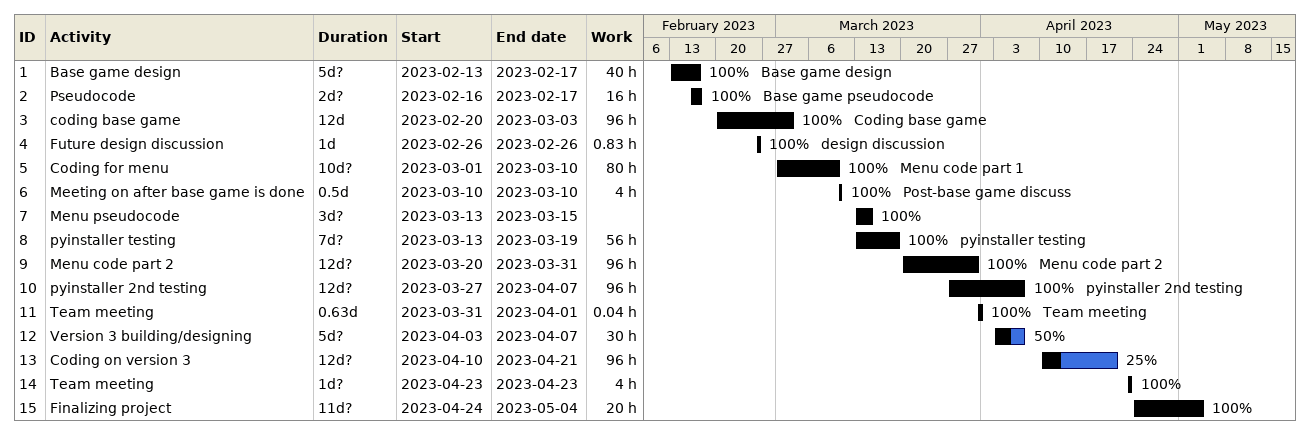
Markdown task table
| ID | Task | Duration | Start | Finish | Resources | % complete | Work (h) |
|---|---|---|---|---|---|---|---|
| 1 | Base game design | 5d? | 2023-02-13 | 2023-02-17 | Base game design | 100 | 40 |
| 2 | Pseudocode | 2d? | 2023-02-16 | 2023-02-17 | Base game pseudocode | 100 | 16 |
| 3 | coding base game | 12d | 2023-02-20 | 2023-03-03 | Coding base game | 100 | 96 |
| 4 | Future design discussion | 1d | 2023-02-26 | 2023-02-26 | design discussion | 100 | 0.83 |
| 5 | Coding for menu | 10d? | 2023-03-01 | 2023-03-10 | Menu code part 1 | 100 | 80 |
| 6 | Meeting on after base game is done | 0.5d | 2023-03-10 | 2023-03-10 | Post-base game discuss | 100 | 4 |
| 7 | Menu pseudocode | 3d? | 2023-03-13 | 2023-03-15 |  | 100 |  |
| 8 | pyinstaller testing | 7d? | 2023-03-13 | 2023-03-19 | pyinstaller testing | 100 | 56 |
| 9 | Menu code part 2 | 12d? | 2023-03-20 | 2023-03-31 | Menu code part 2 | 100 | 96 |
| 10 | pyinstaller 2nd testing | 12d? | 2023-03-27 | 2023-04-07 | pyinstaller 2nd testing | 100 | 96 |
| 11 | Team meeting | 0.63d | 2023-03-31 | 2023-04-01 | Team meeting | 100 | 0.04 |
| 12 | Version 3 building/designing | 5d? | 2023-04-03 | 2023-04-07 |  | 50 | 30 |
| 13 | Coding on version 3 | 12d? | 2023-04-10 | 2023-04-21 |  | 25 | 96 |
| 14 | Team meeting | 1d? | 2023-04-23 | 2023-04-23 |  | 100 | 4 |
| 15 | Finalizing project | 11d? | 2023-04-24 | 2023-05-04 |  | 100 | 20 |
